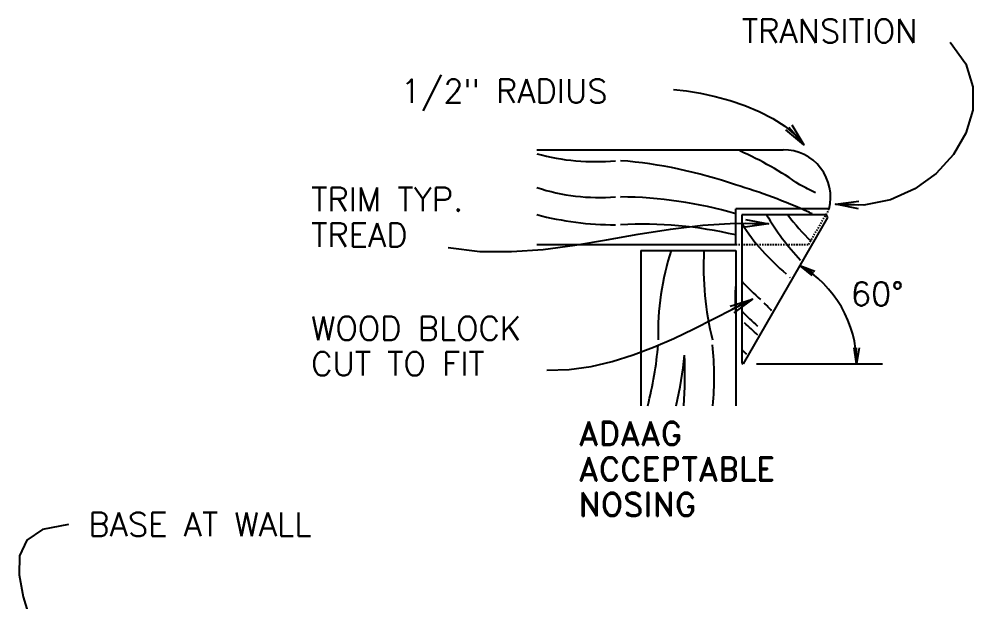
# Model space of a CAD drawing. Header units: inches. Extents: x 26998 to 46838, y -509 to 4343.
# Drawn here: x 39465.5 to 39547, y 3677.3 to 3727.1 of the extents above; entities that cross this region are included whole.
import ezdxf

# ---------------------------------------------------------------- set-up
doc = ezdxf.new("R2010")
doc.units = ezdxf.units.IN
doc.header["$LTSCALE"] = 0.5
doc.header["$MEASUREMENT"] = 0
doc.linetypes.add('HIDDEN', pattern=[0.375, 0.25, -0.125])
for name, color, linetype in [('R-AGSDIM', 3, 'Continuous'), ('R-AGSFINE', 4, 'Continuous'), ('R-AGSHEAVY', 1, 'Continuous'), ('R-AGSPATT', 4, 'Continuous'), ('R-AGSTEXT', 6, 'Continuous')]:
    doc.layers.add(name, color=color, linetype=linetype)
doc.styles.add('AGSROMAND', font='ROMAND.shx', dxfattribs={"height": 2.5})
doc.styles.add('AGSROMANS', font='romans')

# ---------------------------------------------------------------- blocks, each defined once
blk = doc.blocks.new('AGSARROW')
for points in [[(-1, 0.167), (0, 0), (-1, -0.167)], [(0, 0), (-1, 0)]]:
    blk.add_lwpolyline(points)

msp = doc.modelspace()

# ---------------------------------------------------------------- linework, layer by layer
at = {"layer": 'R-AGSDIM'}
msp.add_line((39528.49519, 3697.6839453), (39539.2745749, 3697.6839453), dxfattribs=at)
for points in [[(39533.2564549, 3705.2157078), (39532.2008383, 3706.084673), (39533.4812211, 3705.6050411)], [(39532.2008383, 3706.084673), (39533.368838, 3705.4103744)], [(39537.2759453, 3699.0326119), (39537.0511675, 3697.6839453), (39536.8263898, 3699.0326119)], [(39537.0511675, 3697.6839453), (39537.0511675, 3699.0326119)]]:
    msp.add_lwpolyline(points, dxfattribs=at)
msp.add_arc((39527.3510095, 3697.6839453), 9.700158, 0, 60.001706566, dxfattribs=at)
at = {"layer": 'R-AGSFINE', "linetype": 'HIDDEN'}
for p in [(39534.6923783, 3710.9104531), (39526.7159619, 3707.872079)]:
    msp.add_line(p, (39532.9350484, 3707.872079), dxfattribs=at)
at = {"layer": 'R-AGSHEAVY'}
for points in [[(39509.7010669, 3715.9744099), (39530.7671274, 3715.9744099)], [(39526.7159619, 3707.872079), (39526.7159619, 3710.9104531)], [(39534.6923783, 3710.9104531), (39526.7159619, 3710.9104531)], [(39527.2250949, 3710.4013201), (39527.2250949, 3697.7222671)], [(39534.4405491, 3710.4013201), (39527.2250949, 3710.4013201)], [(39534.5664637, 3710.1823382), (39527.3510095, 3697.6839453)], [(39509.7010669, 3707.872079), (39526.7159619, 3707.872079)], [(39518.613631, 3707.362946), (39518.613631, 3694.0926418)], [(39518.613631, 3707.362946), (39526.7159619, 3707.362946)], [(39526.7159619, 3707.362946), (39526.7159619, 3694.0926418)]]:
    msp.add_lwpolyline(points, dxfattribs=at)
msp.add_lwpolyline([(39534.6913311, 3710.9092631, 0.490314389), (39530.7679963, 3715.9742664)], format="xyb", dxfattribs=at)
at = {"layer": 'R-AGSPATT'}
for p, q in [((39534.4405491, 3710.4013201), (39534.5664637, 3710.1823382)), ((39527.2250949, 3697.7222671), (39527.3510095, 3697.6839453))]:
    msp.add_line(p, q, dxfattribs=at)
for centre, radius, start, end in [((39514.2101571, 3687.2315787), 31.3973325, 55.057675, 65.805747222), ((39514.685682, 3733.6037946), 18.6491315, 254.497266667, 275.381608333), ((39513.6822742, 3675.5985971), 39.5671148, 70.817786111, 85.374877778), ((39515.0799162, 3729.1256617), 17.2401458, 251.820447222, 274.507327778), ((39513.4125767, 3667.7595613), 47.1166521, 65.50085, 73.641297222), ((39517.49589, 3682.9556272), 33.418513, 61.344413889, 63.909461111), ((39516.5466969, 3675.4625153), 36.4807585, 73.813980556, 89.487813889), ((39515.5179621, 3729.1256617), 17.2401458, 274.507327778, 274.618758333), ((39516.479345, 3736.4373985), 26.884506, 255.396644445, 269.904983333), ((39548.7256975, 3721.9159134), 22.5371342, 210.724872222, 223.007516667), ((39548.9939503, 3724.1823762), 22.5371342, 217.696727778, 225.357875), ((39520.4880694, 3686.0348558), 27.5762367, 62.430063889, 63.131725), ((39518.7665058, 3674.6254091), 34.9788189, 76.863913889, 93.103422222), ((39542.9279763, 3719.7254285), 18.6491315, 212.646297222, 230.381608333), ((39542.6108335, 3700.3372771), 22.5371342, 161.836016667, 181.554352778), ((39549.4446858, 3705.9071953), 25.4835192, 176.791761111, 194.037594444), ((39536.2734669, 3704.593787), 12.5744275, 167.277933333, 167.416013889), ((39541.3191538, 3703.2325638), 14.6537679, 175.238061111, 184.761938889), ((39540.0402238, 3716.2801448), 17.2401458, 221.984086111, 229.507327778), ((39501.2025913, 3679.4190765), 39.5671148, 40.308522222, 40.374877778), ((39540.3499691, 3715.9703995), 17.2401458, 229.507327778, 229.618758333), ((39503.1318197, 3677.2973995), 36.4807585, 43.0741, 44.487813889), ((39539.771971, 3714.0136819), 17.2401458, 223.300158333, 229.507327778), ((39504.1095381, 3675.135834), 34.9788189, 45.584113889, 48.103422222), ((39488.7977884, 3701.9505555), 31.3973325, 345.506325, 355.135188889), ((39500.0289804, 3696.5187289), 24.847993, 354.396888889, 6.398602778), ((39503.8412853, 3672.8693712), 34.9788189, 47.083144444, 48.047566667), ((39487.3413715, 3701.9528078), 35.1733836, 347.087133333, 354.239666667), ((39488.3389085, 3696.8180771), 34.0360747, 355.407138889, 2.701936111)]:
    msp.add_arc(centre, radius, start, end, dxfattribs=at)
at = {"layer": 'R-AGSTEXT'}
for points in [[(39545.0482522, 3725.1769061), (39546.3727047, 3723.3214688), (39546.9906358, 3721.3484434), (39546.9749506, 3719.3410835), (39546.3985542, 3717.3826424), (39545.3343521, 3715.5563735), (39543.8552492, 3713.9455302), (39542.0341509, 3712.633366), (39539.9439624, 3711.7031344), (39537.6575888, 3711.2380886), (39535.2479354, 3711.3214822)], [(39521.3925115, 3721.1217989), (39522.494711, 3720.999716), (39523.6903676, 3720.8027125), (39524.9455172, 3720.5296293), (39526.2261958, 3720.1793077), (39527.4984391, 3719.7505889), (39528.7282831, 3719.2423139), (39529.8817638, 3718.6533239), (39530.924917, 3717.9824601), (39531.8237787, 3717.2285636), (39532.5443847, 3716.3904756)], [(39502.1304241, 3707.6044831), (39504.8407646, 3707.2864662), (39507.5443859, 3707.2591188), (39510.2460521, 3707.4568358), (39512.9505274, 3707.814012), (39515.6625759, 3708.265042), (39518.3869619, 3708.7443208), (39521.1284496, 3709.1862429), (39523.891803, 3709.5252033), (39526.6817863, 3709.6955966), (39529.5031638, 3709.6318177)], [(39510.5787465, 3697.1283881), (39512.4858753, 3697.197794), (39514.3462165, 3697.4539144), (39516.1648285, 3697.8716382), (39517.9467697, 3698.4258542), (39519.6970988, 3699.0914515), (39521.4208741, 3699.8433189), (39523.1231541, 3700.6563454), (39524.8089973, 3701.5054197), (39526.4834623, 3702.3654309), (39528.1516074, 3703.2112678)], [(39469.6882529, 3683.9487424), (39467.45595, 3683.5220176), (39466.1137743, 3682.5978587), (39465.499873, 3681.2688216), (39465.4523929, 3679.6274619), (39465.809481, 3677.7663354), (39466.4092843, 3675.777998), (39467.0899497, 3673.7550054), (39467.6896243, 3671.7899133), (39468.0464549, 3669.9752776), (39467.9985885, 3668.403654)]]:
    msp.add_lwpolyline(points, dxfattribs=at)

# ---------------------------------------------------------------- block references
for p, xscale, yscale, zscale, rotation in [((39532.5443847, 3716.3904756), 1.970837260296917, 1.970837260296917, 1.970837260296917, 310.6896465541099), ((39535.2479354, 3711.3214822), 1.970837260296917, 1.970837260296917, 1.970837260296917, 178.0178919496639), ((39529.5031638, 3709.6318177), 1.970837260296916, 1.970837260296916, 1.970837260296916, 358.7050152696854), ((39528.1516074, 3703.2112678), 1.970837260296917, 1.970837260296917, 1.970837260296917, 26.88739497758353)]:
    msp.add_blockref('AGSARROW', p, dxfattribs=dict(at, xscale=xscale, yscale=yscale, zscale=zscale, rotation=rotation))

# ---------------------------------------------------------------- texts
at = {"layer": 'R-AGSDIM', "style": 'AGSROMANS'}
msp.add_text('60%%d', height=2.023, rotation=0.000853283, dxfattribs=at).set_placement((39536.5490415, 3702.637807))
at = {"layer": 'R-AGSTEXT'}
for s, style, p in [('TRANSITION', 'AGSROMANS', (39527.2448371, 3725.1166185)), ('1/2" RADIUS', 'AGSROMANS', (39498.074879, 3719.9730198)), ('TRIM TYP.', 'AGSROMANS', (39490.4263121, 3710.7135883)), ('TREAD', 'AGSROMANS', (39490.4263121, 3707.6790883)), ('WOOD BLOCK', 'AGSROMANS', (39490.4263121, 3699.697046)), ('CUT TO FIT', 'AGSROMANS', (39490.4263121, 3696.662546)), ('ADAAG', 'AGSROMAND', (39513.2822972, 3690.7074003)), ('ACCEPTABLE', 'AGSROMAND', (39513.2822972, 3687.6729003)), ('NOSING', 'AGSROMAND', (39513.2822972, 3684.6384003)), ('BASE AT WALL', 'AGSROMANS', (39471.3779174, 3682.9348561))]:
    msp.add_text(s, height=2.023, dxfattribs=dict(at, style=style)).set_placement(p)

doc.saveas('drawing.dxf')
